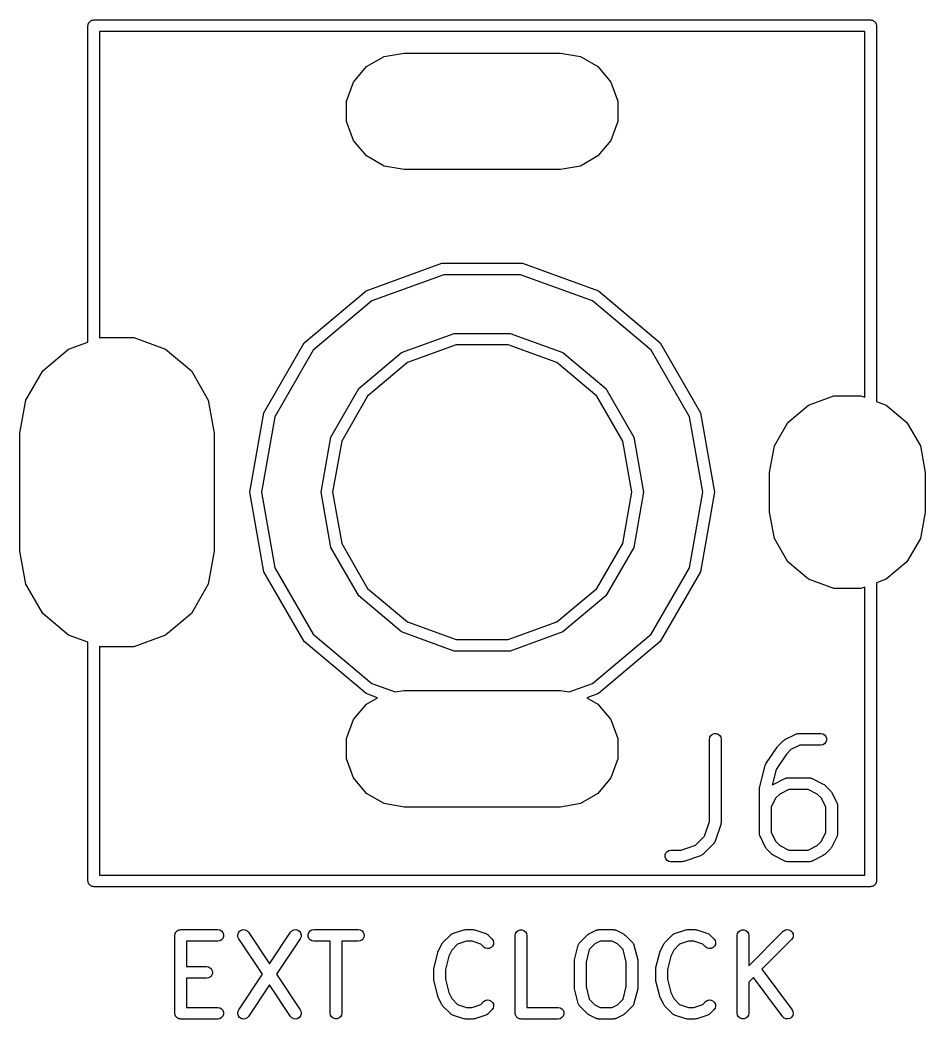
# Model space of a CAD drawing. Extents: x 59 to 126, y -132 to -24.
# Drawn here: x 76.05 to 87.7, y -84.78 to -71.92 of the extents above; entities that cross this region are included whole.
import ezdxf

# ---------------------------------------------------------------- set-up
doc = ezdxf.new("R2010")
doc.units = 0
doc.header["$MEASUREMENT"] = 0
doc.layers.add('BLACK', color=7, linetype='CONTINUOUS')

msp = doc.modelspace()

# ---------------------------------------------------------------- linework, layer by layer
at = {"layer": 'Black'}
for p, q in [((76.9295, -71.9743), (76.9328, -71.9687)), ((76.9328, -71.9687), (76.935, -71.9625)), ((76.935, -71.9625), (76.9393, -71.9575)), ((76.9393, -71.9575), (76.9425, -71.9518)), ((76.9425, -71.9518), (76.9476, -71.9476)), ((76.9476, -71.9476), (76.9518, -71.9425)), ((76.9518, -71.9425), (76.9575, -71.9393)), ((76.9575, -71.9393), (76.9625, -71.935)), ((76.9625, -71.935), (76.9687, -71.9328)), ((76.9687, -71.9328), (76.9743, -71.9295)), ((76.9743, -71.9295), (76.9808, -71.9284)), ((76.9808, -71.9284), (76.987, -71.9261)), ((76.987, -71.9261), (76.9935, -71.9261)), ((76.9935, -71.9261), (77, -71.925)), ((77, -71.925), (87, -71.925)), ((87, -71.925), (87.0065, -71.9261)), ((87.0065, -71.9261), (87.013, -71.9261)), ((87.013, -71.9261), (87.0192, -71.9284)), ((87.0192, -71.9284), (87.0257, -71.9295)), ((87.0257, -71.9295), (87.0313, -71.9328)), ((87.0313, -71.9328), (87.0375, -71.935)), ((87.0375, -71.935), (87.0425, -71.9393)), ((87.0425, -71.9393), (87.0482, -71.9425)), ((87.0482, -71.9425), (87.0524, -71.9476)), ((87.0524, -71.9476), (87.0575, -71.9518)), ((87.0575, -71.9518), (87.0607, -71.9575)), ((87.0607, -71.9575), (87.065, -71.9625)), ((87.065, -71.9625), (87.0672, -71.9687)), ((87.0672, -71.9687), (87.0705, -71.9743)), ((76.925, -72), (76.9261, -71.9935)), ((76.925, -76.0688), (76.925, -72)), ((76.9261, -71.987), (76.9284, -71.9808)), ((76.9261, -71.9935), (76.9261, -71.987)), ((76.9284, -71.9808), (76.9295, -71.9743)), ((77.075, -72.075), (77.075, -76.0142)), ((86.925, -72.075), (77.075, -72.075)), ((86.925, -76.7791), (86.925, -72.075)), ((87.0705, -71.9743), (87.0716, -71.9808)), ((87.0716, -71.9808), (87.0739, -71.987)), ((87.0739, -71.987), (87.0739, -71.9935)), ((87.0739, -71.9935), (87.075, -72)), ((87.075, -72), (87.075, -76.8337)), ((80.7368, -72.3952), (80.9933, -72.35)), ((80.9933, -72.35), (83.0067, -72.35)), ((83.0067, -72.35), (83.2632, -72.3952)), ((80.5112, -72.5255), (80.7368, -72.3952)), ((83.2632, -72.3952), (83.4888, -72.5255)), ((80.3438, -72.725), (80.5112, -72.5255)), ((83.4888, -72.5255), (83.6562, -72.725)), ((80.2547, -72.9698), (80.3438, -72.725)), ((83.6562, -72.725), (83.7453, -72.9698)), ((80.2547, -73.2302), (80.2547, -72.9698)), ((83.7453, -72.9698), (83.7453, -73.2302)), ((80.3438, -73.475), (80.2547, -73.2302)), ((83.7453, -73.2302), (83.6562, -73.475)), ((80.5112, -73.6745), (80.3438, -73.475)), ((83.6562, -73.475), (83.4888, -73.6745)), ((80.7368, -73.8048), (80.5112, -73.6745)), ((83.4888, -73.6745), (83.2632, -73.8048)), ((80.9933, -73.85), (80.7368, -73.8048)), ((83.0067, -73.85), (80.9933, -73.85)), ((83.2632, -73.8048), (83.0067, -73.85)), ((80.5048, -75.4102), (81.4807, -75.055)), ((81.4807, -75.055), (82.5193, -75.055)), ((82.5193, -75.055), (83.4952, -75.4102)), ((81.5068, -75.2027), (80.5798, -75.5401)), ((82.4932, -75.2027), (81.5068, -75.2027)), ((83.4202, -75.5401), (82.4932, -75.2027)), ((79.7092, -76.0778), (80.5048, -75.4102)), ((83.4952, -75.4102), (84.2908, -76.0778)), ((80.5798, -75.5401), (79.8241, -76.1742)), ((84.1759, -76.1742), (83.4202, -75.5401)), ((80.9625, -76.203), (81.6397, -75.9565)), ((81.6397, -75.9565), (82.3603, -75.9565)), ((82.3603, -75.9565), (83.0375, -76.203)), ((76.675, -76.1598), (76.925, -76.0688)), ((77.075, -76.0142), (77.0829, -76.0113)), ((77.0829, -76.0113), (77.5171, -76.0113)), ((77.5171, -76.0113), (77.925, -76.1598)), ((79.1899, -76.9772), (79.7092, -76.0778)), ((84.2908, -76.0778), (84.8101, -76.9772)), ((76.3424, -76.4389), (76.675, -76.1598)), ((77.925, -76.1598), (78.2576, -76.4389)), ((79.8241, -76.1742), (79.3308, -77.0285)), ((80.4105, -76.6662), (80.9625, -76.203)), ((81.6657, -76.1042), (81.0375, -76.3329)), ((82.3343, -76.1042), (81.6657, -76.1042)), ((82.9625, -76.3329), (82.3343, -76.1042)), ((83.0375, -76.203), (83.5895, -76.6662)), ((84.6692, -77.0285), (84.1759, -76.1742)), ((81.0375, -76.3329), (80.5254, -76.7626)), ((83.4746, -76.7626), (82.9625, -76.3329)), ((76.1254, -76.8148), (76.3424, -76.4389)), ((78.2576, -76.4389), (78.4746, -76.8148)), ((80.0501, -77.2903), (80.4105, -76.6662)), ((83.5895, -76.6662), (83.9499, -77.2903)), ((76.05, -77.2424), (76.1254, -76.8148)), ((78.4746, -76.8148), (78.55, -77.2424)), ((80.5254, -76.7626), (80.1911, -77.3416)), ((83.8089, -77.3416), (83.4746, -76.7626)), ((86.2, -76.8792), (86.5264, -76.7604)), ((86.5264, -76.7604), (86.8736, -76.7604)), ((86.8736, -76.7604), (86.925, -76.7791)), ((87.075, -76.8337), (87.2, -76.8792)), ((79.0095, -78), (79.1899, -76.9772)), ((84.8101, -76.9772), (84.9905, -78)), ((85.934, -77.1024), (86.2, -76.8792)), ((87.2, -76.8792), (87.466, -77.1024)), ((79.3308, -77.0285), (79.1595, -78)), ((84.8405, -78), (84.6692, -77.0285)), ((85.7603, -77.4032), (85.934, -77.1024)), ((87.466, -77.1024), (87.6397, -77.4032)), ((76.05, -78.7576), (76.05, -77.2424)), ((78.55, -77.2424), (78.55, -78.7576)), ((79.925, -78), (80.0501, -77.2903)), ((80.1911, -77.3416), (80.075, -78)), ((83.925, -78), (83.8089, -77.3416)), ((83.9499, -77.2903), (84.075, -78)), ((85.7, -77.7452), (85.7603, -77.4032)), ((87.6397, -77.4032), (87.7, -77.7452)), ((85.7, -78.2548), (85.7, -77.7452)), ((87.7, -77.7452), (87.7, -78.2548)), ((79.1899, -79.0228), (79.0095, -78)), ((79.1595, -78), (79.3308, -78.9715)), ((80.0501, -78.7097), (79.925, -78)), ((80.075, -78), (80.1911, -78.6584)), ((83.8089, -78.6584), (83.925, -78)), ((84.075, -78), (83.9499, -78.7097)), ((84.6692, -78.9715), (84.8405, -78)), ((84.9905, -78), (84.8101, -79.0228)), ((85.7603, -78.5968), (85.7, -78.2548)), ((87.7, -78.2548), (87.6397, -78.5968)), ((85.934, -78.8976), (85.7603, -78.5968)), ((87.6397, -78.5968), (87.466, -78.8976)), ((76.1254, -79.1852), (76.05, -78.7576)), ((78.55, -78.7576), (78.4746, -79.1852)), ((80.4105, -79.3338), (80.0501, -78.7097)), ((80.1911, -78.6584), (80.5254, -79.2374)), ((83.4746, -79.2374), (83.8089, -78.6584)), ((83.9499, -78.7097), (83.5895, -79.3338)), ((86.2, -79.1208), (85.934, -78.8976)), ((87.466, -78.8976), (87.2, -79.1208)), ((79.7092, -79.9222), (79.1899, -79.0228)), ((79.3308, -78.9715), (79.8241, -79.8258)), ((84.1759, -79.8258), (84.6692, -78.9715)), ((84.8101, -79.0228), (84.2908, -79.9222)), ((86.5264, -79.2396), (86.2, -79.1208)), ((87.2, -79.1208), (87.075, -79.1663)), ((87.075, -79.1663), (87.075, -83)), ((76.3424, -79.5611), (76.1254, -79.1852)), ((78.4746, -79.1852), (78.2576, -79.5611)), ((80.5254, -79.2374), (81.0375, -79.6671)), ((82.9625, -79.6671), (83.4746, -79.2374)), ((86.8736, -79.2396), (86.5264, -79.2396)), ((86.925, -79.2209), (86.8736, -79.2396)), ((86.925, -82.925), (86.925, -79.2209)), ((80.9625, -79.797), (80.4105, -79.3338)), ((83.5895, -79.3338), (83.0375, -79.797)), ((76.675, -79.8402), (76.3424, -79.5611)), ((78.2576, -79.5611), (77.925, -79.8402)), ((81.0375, -79.6671), (81.6657, -79.8958)), ((82.3343, -79.8958), (82.9625, -79.6671)), ((81.6397, -80.0435), (80.9625, -79.797)), ((83.0375, -79.797), (82.3603, -80.0435)), ((76.925, -79.9312), (76.675, -79.8402)), ((76.925, -83), (76.925, -79.9312)), ((77.925, -79.8402), (77.5171, -79.9886)), ((80.5048, -80.5898), (79.7092, -79.9222)), ((79.8241, -79.8258), (80.5798, -80.4599)), ((81.6657, -79.8958), (82.3343, -79.8958)), ((83.4202, -80.4599), (84.1759, -79.8258)), ((84.2908, -79.9222), (83.4952, -80.5898)), ((77.0829, -79.9886), (77.075, -79.9858)), ((77.075, -79.9858), (77.075, -82.925)), ((77.5171, -79.9886), (77.0829, -79.9886)), ((82.3603, -80.0435), (81.6397, -80.0435)), ((80.5798, -80.4599), (80.8814, -80.5697)), ((80.8814, -80.5697), (80.9933, -80.55)), ((80.9933, -80.55), (83.0067, -80.55)), ((83.0067, -80.55), (83.1186, -80.5697)), ((83.1186, -80.5697), (83.4202, -80.4599)), ((80.6528, -80.6437), (80.5048, -80.5898)), ((80.5112, -80.7255), (80.6528, -80.6437)), ((83.4952, -80.5898), (83.3472, -80.6437)), ((83.3472, -80.6437), (83.4888, -80.7255)), ((80.3438, -80.925), (80.5112, -80.7255)), ((83.4888, -80.7255), (83.6562, -80.925)), ((80.2547, -81.1698), (80.3438, -80.925)), ((83.6562, -80.925), (83.7453, -81.1698)), ((80.2547, -81.4302), (80.2547, -81.1698)), ((83.7453, -81.1698), (83.7453, -81.4302)), ((84.925, -81.1786), (84.9295, -81.1529)), ((84.925, -82.2378), (84.925, -81.1786)), ((84.9295, -81.1529), (84.9425, -81.1304)), ((84.9425, -81.1304), (84.9625, -81.1136)), ((84.9625, -81.1136), (84.987, -81.1047)), ((84.987, -81.1047), (85.013, -81.1047)), ((85.013, -81.1047), (85.0375, -81.1136)), ((85.0375, -81.1136), (85.0575, -81.1304)), ((85.0575, -81.1304), (85.0705, -81.1529)), ((85.0705, -81.1529), (85.075, -81.1786)), ((85.075, -81.1786), (85.075, -82.25)), ((85.8041, -81.2684), (85.8755, -81.197)), ((85.8755, -81.197), (85.8854, -81.1901)), ((85.8854, -81.1901), (85.895, -81.1829)), ((85.895, -81.1829), (86.0379, -81.1115)), ((86.0379, -81.1115), (86.042, -81.1103)), ((86.042, -81.1103), (86.0458, -81.1081)), ((86.0458, -81.1081), (86.0544, -81.1066)), ((86.0544, -81.1066), (86.0629, -81.1041)), ((86.0629, -81.1041), (86.0672, -81.1043)), ((86.0672, -81.1043), (86.0714, -81.1036)), ((86.0714, -81.1036), (86.3571, -81.1036)), ((86.3571, -81.1036), (86.3828, -81.1081)), ((86.3828, -81.1081), (86.4054, -81.1211)), ((86.4054, -81.1211), (86.4221, -81.1411)), ((86.4221, -81.2161), (86.4054, -81.236)), ((86.4221, -81.1411), (86.431, -81.1655)), ((86.431, -81.1916), (86.4221, -81.2161)), ((86.431, -81.1655), (86.431, -81.1916)), ((85.6519, -81.4941), (85.7947, -81.2798)), ((85.7947, -81.2798), (85.7999, -81.2745)), ((85.7999, -81.2745), (85.8041, -81.2684)), ((85.973, -81.3116), (85.9154, -81.3692)), ((86.0891, -81.2536), (85.973, -81.3116)), ((86.3571, -81.2536), (86.0891, -81.2536)), ((86.3828, -81.249), (86.3571, -81.2536)), ((86.4054, -81.236), (86.3828, -81.249)), ((80.3438, -81.675), (80.2547, -81.4302)), ((83.7453, -81.4302), (83.6562, -81.675)), ((85.9154, -81.3692), (85.7839, -81.5665)), ((85.5701, -81.8032), (85.6415, -81.5175)), ((85.6415, -81.5175), (85.6467, -81.5059)), ((85.6467, -81.5059), (85.6519, -81.4941)), ((85.7839, -81.5665), (85.7336, -81.7678)), ((80.5112, -81.8745), (80.3438, -81.675)), ((83.6562, -81.675), (83.4888, -81.8745)), ((85.7522, -81.7543), (85.895, -81.6829)), ((85.895, -81.6829), (85.8992, -81.6817)), ((85.8992, -81.6817), (85.9029, -81.6795)), ((85.9029, -81.6795), (85.9116, -81.678)), ((85.9116, -81.678), (85.92, -81.6755)), ((85.92, -81.6755), (85.9243, -81.6758)), ((85.9243, -81.6758), (85.9286, -81.675)), ((85.9286, -81.675), (86.2143, -81.675)), ((86.2143, -81.675), (86.2185, -81.6758)), ((86.2185, -81.6758), (86.2229, -81.6755)), ((86.2229, -81.6755), (86.2313, -81.678)), ((86.2313, -81.678), (86.2399, -81.6795)), ((86.2399, -81.6795), (86.2437, -81.6817)), ((86.2437, -81.6817), (86.2478, -81.6829)), ((86.2478, -81.6829), (86.3907, -81.7543)), ((85.5679, -81.8214), (85.5694, -81.8124)), ((85.5679, -82.3929), (85.5679, -81.8214)), ((85.5694, -81.8124), (85.5701, -81.8032)), ((85.7336, -81.7678), (85.7425, -81.7615)), ((85.7425, -81.7615), (85.7522, -81.7543)), ((85.9463, -81.825), (85.8301, -81.8831)), ((86.1966, -81.825), (85.9463, -81.825)), ((86.3127, -81.8831), (86.1966, -81.825)), ((86.3907, -81.7543), (86.4003, -81.7615)), ((86.4003, -81.7615), (86.4102, -81.7684)), ((86.4102, -81.7684), (86.4816, -81.8398)), ((86.4816, -81.8398), (86.4885, -81.8497)), ((86.4885, -81.8497), (86.4957, -81.8593)), ((86.4957, -81.8593), (86.5671, -82.0022)), ((80.7368, -82.0048), (80.5112, -81.8745)), ((83.4888, -81.8745), (83.2632, -82.0048)), ((85.7759, -81.9373), (85.7179, -82.0534)), ((85.8301, -81.8831), (85.7759, -81.9373)), ((86.3669, -81.9373), (86.3127, -81.8831)), ((86.425, -82.0534), (86.3669, -81.9373)), ((80.9933, -82.05), (80.7368, -82.0048)), ((83.0067, -82.05), (80.9933, -82.05)), ((83.2632, -82.0048), (83.0067, -82.05)), ((85.7179, -82.0534), (85.7179, -82.3752)), ((86.425, -82.3752), (86.425, -82.0534)), ((86.5671, -82.0022), (86.5683, -82.0063)), ((86.5683, -82.0063), (86.5705, -82.0101)), ((86.5705, -82.0101), (86.572, -82.0187)), ((86.572, -82.0187), (86.5745, -82.0271)), ((86.5745, -82.0271), (86.5742, -82.0315)), ((86.5742, -82.0315), (86.575, -82.0357)), ((86.575, -82.0357), (86.575, -82.3929)), ((84.863, -82.4238), (84.925, -82.2378)), ((85.075, -82.25), (85.0729, -82.2618)), ((85.0712, -82.2737), (84.9997, -82.488)), ((85.0729, -82.2618), (85.0712, -82.2737)), ((85.7179, -82.3752), (85.7759, -82.4913)), ((86.3669, -82.4913), (86.425, -82.3752)), ((84.7452, -82.5416), (84.863, -82.4238)), ((84.9873, -82.5109), (84.9841, -82.5138)), ((84.9915, -82.5032), (84.9873, -82.5109)), ((84.9965, -82.496), (84.9915, -82.5032)), ((84.9977, -82.4918), (84.9965, -82.496)), ((84.9997, -82.488), (84.9977, -82.4918)), ((85.5686, -82.3971), (85.5679, -82.3929)), ((85.5683, -82.4014), (85.5686, -82.3971)), ((85.5709, -82.4099), (85.5683, -82.4014)), ((85.5724, -82.4185), (85.5709, -82.4099)), ((85.5745, -82.4223), (85.5724, -82.4185)), ((85.5758, -82.4264), (85.5745, -82.4223)), ((85.6472, -82.5693), (85.5758, -82.4264)), ((85.7759, -82.4913), (85.8301, -82.5455)), ((86.3127, -82.5455), (86.3669, -82.4913)), ((86.5671, -82.4264), (86.4957, -82.5693)), ((86.5683, -82.4223), (86.5671, -82.4264)), ((86.5705, -82.4185), (86.5683, -82.4223)), ((86.572, -82.4099), (86.5705, -82.4185)), ((86.5745, -82.4014), (86.572, -82.4099)), ((86.575, -82.3929), (86.5742, -82.3971)), ((86.5742, -82.3971), (86.5745, -82.4014)), ((84.3636, -82.6411), (84.3804, -82.6211)), ((84.3804, -82.6211), (84.4029, -82.6081)), ((84.4029, -82.6081), (84.4286, -82.6036)), ((84.4286, -82.6036), (84.5593, -82.6036)), ((84.5593, -82.6036), (84.7452, -82.5416)), ((84.9816, -82.5173), (84.8387, -82.6602)), ((84.9841, -82.5138), (84.9816, -82.5173)), ((85.6544, -82.5789), (85.6472, -82.5693)), ((85.6613, -82.5887), (85.6544, -82.5789)), ((85.7327, -82.6602), (85.6613, -82.5887)), ((85.8301, -82.5455), (85.9463, -82.6036)), ((85.9463, -82.6036), (86.1966, -82.6036)), ((86.1966, -82.6036), (86.3127, -82.5455)), ((86.4816, -82.5887), (86.4102, -82.6602)), ((86.4885, -82.5789), (86.4816, -82.5887)), ((86.4957, -82.5693), (86.4885, -82.5789)), ((84.3547, -82.6655), (84.3636, -82.6411)), ((84.3547, -82.6916), (84.3547, -82.6655)), ((84.3636, -82.7161), (84.3547, -82.6916)), ((84.3804, -82.736), (84.3636, -82.7161)), ((84.4029, -82.749), (84.3804, -82.736)), ((84.4286, -82.7536), (84.4029, -82.749)), ((84.5714, -82.7536), (84.4286, -82.7536)), ((84.5833, -82.7515), (84.5714, -82.7536)), ((84.5951, -82.7497), (84.5833, -82.7515)), ((84.8094, -82.6783), (84.5951, -82.7497)), ((84.8132, -82.6762), (84.8094, -82.6783)), ((84.8174, -82.6751), (84.8132, -82.6762)), ((84.8246, -82.6701), (84.8174, -82.6751)), ((84.8323, -82.6659), (84.8246, -82.6701)), ((84.8352, -82.6627), (84.8323, -82.6659)), ((84.8387, -82.6602), (84.8352, -82.6627)), ((85.7425, -82.6671), (85.7327, -82.6602)), ((85.7522, -82.6742), (85.7425, -82.6671)), ((85.895, -82.7457), (85.7522, -82.6742)), ((85.8992, -82.7469), (85.895, -82.7457)), ((85.9029, -82.749), (85.8992, -82.7469)), ((85.9116, -82.7506), (85.9029, -82.749)), ((85.92, -82.7531), (85.9116, -82.7506)), ((85.9243, -82.7528), (85.92, -82.7531)), ((85.9286, -82.7536), (85.9243, -82.7528)), ((86.2143, -82.7536), (85.9286, -82.7536)), ((86.2185, -82.7528), (86.2143, -82.7536)), ((86.2229, -82.7531), (86.2185, -82.7528)), ((86.2313, -82.7506), (86.2229, -82.7531)), ((86.2399, -82.749), (86.2313, -82.7506)), ((86.2437, -82.7469), (86.2399, -82.749)), ((86.2478, -82.7457), (86.2437, -82.7469)), ((86.3907, -82.6742), (86.2478, -82.7457)), ((86.4003, -82.6671), (86.3907, -82.6742)), ((86.4102, -82.6602), (86.4003, -82.6671)), ((76.9261, -83.0065), (76.925, -83)), ((76.9261, -83.013), (76.9261, -83.0065)), ((76.9284, -83.0192), (76.9261, -83.013)), ((76.9295, -83.0257), (76.9284, -83.0192)), ((76.9328, -83.0313), (76.9295, -83.0257)), ((77.075, -82.925), (86.925, -82.925)), ((87.0705, -83.0257), (87.0672, -83.0313)), ((87.0716, -83.0192), (87.0705, -83.0257)), ((87.0739, -83.013), (87.0716, -83.0192)), ((87.075, -83), (87.0739, -83.0065)), ((87.0739, -83.0065), (87.0739, -83.013)), ((76.935, -83.0375), (76.9328, -83.0313)), ((76.9393, -83.0425), (76.935, -83.0375)), ((76.9425, -83.0482), (76.9393, -83.0425)), ((76.9476, -83.0524), (76.9425, -83.0482)), ((76.9518, -83.0575), (76.9476, -83.0524)), ((76.9575, -83.0607), (76.9518, -83.0575)), ((76.9625, -83.065), (76.9575, -83.0607)), ((76.9687, -83.0672), (76.9625, -83.065)), ((76.9743, -83.0705), (76.9687, -83.0672)), ((76.9808, -83.0716), (76.9743, -83.0705)), ((76.987, -83.0739), (76.9808, -83.0716)), ((76.9935, -83.0739), (76.987, -83.0739)), ((77, -83.075), (76.9935, -83.0739)), ((87, -83.075), (77, -83.075)), ((87.0065, -83.0739), (87, -83.075)), ((87.013, -83.0739), (87.0065, -83.0739)), ((87.0192, -83.0716), (87.013, -83.0739)), ((87.0257, -83.0705), (87.0192, -83.0716)), ((87.0313, -83.0672), (87.0257, -83.0705)), ((87.0375, -83.065), (87.0313, -83.0672)), ((87.0425, -83.0607), (87.0375, -83.065)), ((87.0482, -83.0575), (87.0425, -83.0607)), ((87.0524, -83.0524), (87.0482, -83.0575)), ((87.0575, -83.0482), (87.0524, -83.0524)), ((87.0607, -83.0425), (87.0575, -83.0482)), ((87.065, -83.0375), (87.0607, -83.0425)), ((87.0672, -83.0313), (87.065, -83.0375)), ((78.0519, -83.671), (78.0541, -83.6649)), ((78.0541, -83.6649), (78.0583, -83.6599)), ((78.0583, -83.6599), (78.0616, -83.6542)), ((78.0616, -83.6542), (78.0666, -83.65)), ((78.0666, -83.65), (78.0708, -83.6449)), ((78.0708, -83.6449), (78.0765, -83.6416)), ((78.0765, -83.6416), (78.0815, -83.6374)), ((78.0815, -83.6374), (78.0877, -83.6352)), ((78.0877, -83.6352), (78.0934, -83.6319)), ((78.0934, -83.6319), (78.0999, -83.6308)), ((78.0999, -83.6308), (78.106, -83.6285)), ((78.106, -83.6285), (78.1126, -83.6285)), ((78.1126, -83.6285), (78.119, -83.6274)), ((78.119, -83.6274), (78.5952, -83.6274)), ((78.5952, -83.6274), (78.6209, -83.6319)), ((78.6209, -83.6319), (78.6434, -83.6449)), ((78.6434, -83.6449), (78.6602, -83.6649)), ((78.6602, -83.6649), (78.6691, -83.6894)), ((78.854, -83.6941), (78.8613, -83.6691)), ((78.8613, -83.6691), (78.8768, -83.6481)), ((78.8768, -83.6481), (78.8984, -83.6337)), ((78.8984, -83.6337), (78.9237, -83.6275)), ((78.9237, -83.6275), (78.9496, -83.6304)), ((78.9496, -83.6304), (78.973, -83.6419)), ((78.973, -83.6419), (78.991, -83.6608)), ((78.991, -83.6608), (79.2619, -84.0672)), ((79.2619, -84.0672), (79.5328, -83.6608)), ((79.5328, -83.6608), (79.5508, -83.6419)), ((79.5508, -83.6419), (79.5742, -83.6304)), ((79.5742, -83.6304), (79.6001, -83.6275)), ((79.6001, -83.6275), (79.6254, -83.6337)), ((79.6254, -83.6337), (79.647, -83.6481)), ((79.647, -83.6481), (79.6625, -83.6691)), ((79.6625, -83.6691), (79.6698, -83.6941)), ((79.7595, -83.6894), (79.7684, -83.6649)), ((79.7684, -83.6649), (79.7851, -83.6449)), ((79.7851, -83.6449), (79.8077, -83.6319)), ((79.8077, -83.6319), (79.8333, -83.6274)), ((79.8333, -83.6274), (80.4048, -83.6274)), ((80.4048, -83.6274), (80.4304, -83.6319)), ((80.4304, -83.6319), (80.453, -83.6449)), ((80.453, -83.6449), (80.4697, -83.6649)), ((80.4697, -83.6649), (80.4786, -83.6894)), ((81.6191, -83.6788), (81.762, -83.6312)), ((81.762, -83.6312), (81.7739, -83.6295)), ((81.7739, -83.6295), (81.7857, -83.6274)), ((81.7857, -83.6274), (81.881, -83.6274)), ((81.881, -83.6274), (81.8928, -83.6295)), ((81.8928, -83.6295), (81.9047, -83.6312)), ((81.9047, -83.6312), (82.0475, -83.6788)), ((82.4295, -83.6767), (82.4425, -83.6542)), ((82.4425, -83.6542), (82.4625, -83.6374)), ((82.4625, -83.6374), (82.487, -83.6285)), ((82.487, -83.6285), (82.513, -83.6285)), ((82.513, -83.6285), (82.5375, -83.6374)), ((82.5375, -83.6374), (82.5575, -83.6542)), ((82.5575, -83.6542), (82.5705, -83.6767)), ((83.3712, -83.6829), (83.4665, -83.6353)), ((83.4665, -83.6353), (83.4706, -83.6341)), ((83.4706, -83.6341), (83.4743, -83.6319)), ((83.4743, -83.6319), (83.483, -83.6304)), ((83.483, -83.6304), (83.4914, -83.6279)), ((83.4914, -83.6279), (83.4957, -83.6281)), ((83.4957, -83.6281), (83.5, -83.6274)), ((83.5, -83.6274), (83.6905, -83.6274)), ((83.6905, -83.6274), (83.6947, -83.6281)), ((83.6947, -83.6281), (83.6991, -83.6279)), ((83.6991, -83.6279), (83.7075, -83.6304)), ((83.7075, -83.6304), (83.7161, -83.6319)), ((83.7161, -83.6319), (83.7199, -83.6341)), ((83.7199, -83.6341), (83.724, -83.6353)), ((83.724, -83.6353), (83.8193, -83.6829)), ((84.4763, -83.6788), (84.6191, -83.6312)), ((84.6191, -83.6312), (84.631, -83.6295)), ((84.631, -83.6295), (84.6429, -83.6274)), ((84.6429, -83.6274), (84.7381, -83.6274)), ((84.7381, -83.6274), (84.7499, -83.6295)), ((84.7499, -83.6295), (84.7618, -83.6312)), ((84.7618, -83.6312), (84.9047, -83.6788)), ((85.2867, -83.6767), (85.2997, -83.6542)), ((85.2997, -83.6542), (85.3196, -83.6374)), ((85.3196, -83.6374), (85.3441, -83.6285)), ((85.3441, -83.6285), (85.3702, -83.6285)), ((85.3702, -83.6285), (85.3946, -83.6374)), ((85.3946, -83.6374), (85.4146, -83.6542)), ((85.4146, -83.6542), (85.4276, -83.6767)), ((85.4321, -84.0927), (85.8755, -83.6493)), ((85.8755, -83.6493), (85.8969, -83.6344)), ((85.8969, -83.6344), (85.922, -83.6277)), ((85.922, -83.6277), (85.948, -83.6299)), ((85.948, -83.6299), (85.9716, -83.6409)), ((85.9716, -83.6409), (85.99, -83.6594)), ((85.99, -83.6594), (86.001, -83.683)), ((78.044, -83.7024), (78.0452, -83.6959)), ((78.044, -84.7024), (78.044, -83.7024)), ((78.0452, -83.6894), (78.0474, -83.6832)), ((78.0452, -83.6959), (78.0452, -83.6894)), ((78.0474, -83.6832), (78.0486, -83.6767)), ((78.0486, -83.6767), (78.0519, -83.671)), ((78.5952, -83.7774), (78.194, -83.7774)), ((78.194, -83.7774), (78.194, -84.1036)), ((78.6209, -83.7729), (78.5952, -83.7774)), ((78.6434, -83.7598), (78.6209, -83.7729)), ((78.6602, -83.7399), (78.6434, -83.7598)), ((78.6691, -83.7154), (78.6602, -83.7399)), ((78.6691, -83.6894), (78.6691, -83.7154)), ((78.8557, -83.7201), (78.854, -83.6941)), ((78.8662, -83.744), (78.8557, -83.7201)), ((79.1718, -84.2024), (78.8662, -83.744)), ((79.6576, -83.744), (79.352, -84.2024)), ((79.6681, -83.7201), (79.6576, -83.744)), ((79.6698, -83.6941), (79.6681, -83.7201)), ((79.7595, -83.7154), (79.7595, -83.6894)), ((79.7684, -83.7399), (79.7595, -83.7154)), ((79.7851, -83.7598), (79.7684, -83.7399)), ((79.8077, -83.7729), (79.7851, -83.7598)), ((79.8333, -83.7774), (79.8077, -83.7729)), ((80.044, -83.7774), (79.8333, -83.7774)), ((80.044, -84.7024), (80.044, -83.7774)), ((80.4048, -83.7774), (80.194, -83.7774)), ((80.194, -83.7774), (80.194, -84.7024)), ((80.4304, -83.7729), (80.4048, -83.7774)), ((80.453, -83.7598), (80.4304, -83.7729)), ((80.4697, -83.7399), (80.453, -83.7598)), ((80.4786, -83.7154), (80.4697, -83.7399)), ((80.4786, -83.6894), (80.4786, -83.7154)), ((81.4877, -83.802), (81.4946, -83.7922)), ((81.4946, -83.7922), (81.5898, -83.697)), ((81.5898, -83.697), (81.5934, -83.6945)), ((81.5934, -83.6945), (81.5962, -83.6913)), ((81.5962, -83.6913), (81.604, -83.6871)), ((81.604, -83.6871), (81.6112, -83.682)), ((81.6112, -83.682), (81.6153, -83.6809)), ((81.6153, -83.6809), (81.6191, -83.6788)), ((81.7979, -83.7774), (81.6834, -83.8156)), ((81.8688, -83.7774), (81.7979, -83.7774)), ((81.9833, -83.8156), (81.8688, -83.7774)), ((82.0475, -83.6788), (82.0513, -83.6809)), ((82.0513, -83.6809), (82.0555, -83.682)), ((82.0555, -83.682), (82.0627, -83.6871)), ((82.0627, -83.6871), (82.0704, -83.6913)), ((82.0704, -83.6913), (82.0733, -83.6945)), ((82.0733, -83.6945), (82.0768, -83.697)), ((82.0768, -83.697), (82.1245, -83.7446)), ((82.1245, -83.7446), (82.1394, -83.7659)), ((82.1394, -83.7659), (82.1461, -83.7911)), ((82.1461, -83.7911), (82.1439, -83.817)), ((82.425, -83.7024), (82.4295, -83.6767)), ((82.425, -84.7024), (82.425, -83.7024)), ((82.5705, -83.6767), (82.575, -83.7024)), ((82.575, -83.7024), (82.575, -84.6274)), ((83.2524, -83.7981), (83.2565, -83.7922)), ((83.2565, -83.7922), (83.3517, -83.697)), ((83.3517, -83.697), (83.3616, -83.6901)), ((83.3616, -83.6901), (83.3712, -83.6829)), ((83.5177, -83.7774), (83.4492, -83.8116)), ((83.6728, -83.7774), (83.5177, -83.7774)), ((83.7413, -83.8116), (83.6728, -83.7774)), ((83.8193, -83.6829), (83.8289, -83.6901)), ((83.8289, -83.6901), (83.8387, -83.697)), ((83.8387, -83.697), (83.934, -83.7922)), ((83.934, -83.7922), (83.9381, -83.7981)), ((84.3448, -83.802), (84.3517, -83.7922)), ((84.3517, -83.7922), (84.447, -83.697)), ((84.447, -83.697), (84.4505, -83.6945)), ((84.4505, -83.6945), (84.4534, -83.6913)), ((84.4534, -83.6913), (84.4611, -83.6871)), ((84.4611, -83.6871), (84.4683, -83.682)), ((84.4683, -83.682), (84.4725, -83.6809)), ((84.4725, -83.6809), (84.4763, -83.6788)), ((84.655, -83.7774), (84.5405, -83.8156)), ((84.7259, -83.7774), (84.655, -83.7774)), ((84.8404, -83.8156), (84.7259, -83.7774)), ((84.9047, -83.6788), (84.9085, -83.6809)), ((84.9085, -83.6809), (84.9126, -83.682)), ((84.9126, -83.682), (84.9198, -83.6871)), ((84.9198, -83.6871), (84.9276, -83.6913)), ((84.9276, -83.6913), (84.9304, -83.6945)), ((84.9304, -83.6945), (84.934, -83.697)), ((84.934, -83.697), (84.9816, -83.7446)), ((84.9816, -83.7446), (84.9965, -83.7659)), ((84.9965, -83.7659), (85.0033, -83.7911)), ((85.0033, -83.7911), (85.001, -83.817)), ((85.2821, -83.7024), (85.2867, -83.6767)), ((85.2821, -84.7024), (85.2821, -83.7024)), ((85.4276, -83.6767), (85.4321, -83.7024)), ((85.4321, -83.7024), (85.4321, -84.0927)), ((85.9816, -83.7554), (85.599, -84.138)), ((85.9965, -83.7341), (85.9816, -83.7554)), ((86.0033, -83.7089), (85.9965, -83.7341)), ((86.001, -83.683), (86.0033, -83.7089)), ((81.3796, -84.1128), (81.4272, -83.9223)), ((81.4272, -83.9223), (81.4306, -83.9148)), ((81.4306, -83.9148), (81.4329, -83.9069)), ((81.4329, -83.9069), (81.4805, -83.8117)), ((81.4805, -83.8117), (81.4877, -83.802)), ((81.6093, -83.8897), (81.5708, -83.9667)), ((81.6834, -83.8156), (81.6093, -83.8897)), ((82.0184, -83.8507), (81.9833, -83.8156)), ((82.0397, -83.8656), (82.0184, -83.8507)), ((82.0649, -83.8723), (82.0397, -83.8656)), ((82.0908, -83.8701), (82.0649, -83.8723)), ((82.1144, -83.8591), (82.0908, -83.8701)), ((82.1329, -83.8406), (82.1144, -83.8591)), ((82.1439, -83.817), (82.1329, -83.8406)), ((83.1891, -84.0175), (83.2368, -83.827)), ((83.2368, -83.827), (83.2397, -83.8205)), ((83.2397, -83.8205), (83.2416, -83.8135)), ((83.2416, -83.8135), (83.245, -83.8087)), ((83.245, -83.8087), (83.2474, -83.8033)), ((83.2474, -83.8033), (83.2524, -83.7981)), ((83.3772, -83.8836), (83.3369, -84.0449)), ((83.4492, -83.8116), (83.3772, -83.8836)), ((83.8132, -83.8836), (83.7413, -83.8116)), ((83.8536, -84.0449), (83.8132, -83.8836)), ((83.9381, -83.7981), (83.9431, -83.8033)), ((83.9431, -83.8033), (83.9455, -83.8087)), ((83.9455, -83.8087), (83.9489, -83.8135)), ((83.9489, -83.8135), (83.9508, -83.8205)), ((83.9508, -83.8205), (83.9537, -83.827)), ((83.9537, -83.827), (84.0013, -84.0175)), ((84.2368, -84.1128), (84.2844, -83.9223)), ((84.2844, -83.9223), (84.2877, -83.9148)), ((84.2877, -83.9148), (84.2901, -83.9069)), ((84.2901, -83.9069), (84.3377, -83.8117)), ((84.3377, -83.8117), (84.3448, -83.802)), ((84.4664, -83.8897), (84.4279, -83.9667)), ((84.5405, -83.8156), (84.4664, -83.8897)), ((84.8755, -83.8507), (84.8404, -83.8156)), ((84.8969, -83.8656), (84.8755, -83.8507)), ((84.922, -83.8723), (84.8969, -83.8656)), ((84.948, -83.8701), (84.922, -83.8723)), ((84.9716, -83.8591), (84.948, -83.8701)), ((84.99, -83.8406), (84.9716, -83.8591)), ((85.001, -83.817), (84.99, -83.8406)), ((81.5708, -83.9667), (81.5274, -84.1402)), ((83.1869, -84.0357), (83.1885, -84.0267)), ((83.1869, -84.369), (83.1869, -84.0357)), ((83.1885, -84.0267), (83.1891, -84.0175)), ((83.3369, -84.0449), (83.3369, -84.3598)), ((83.8536, -84.3598), (83.8536, -84.0449)), ((84.0013, -84.0175), (84.002, -84.0267)), ((84.002, -84.0267), (84.0036, -84.0357)), ((84.0036, -84.0357), (84.0036, -84.369)), ((84.4279, -83.9667), (84.3845, -84.1402)), ((78.194, -84.1036), (78.4524, -84.1036)), ((78.4524, -84.1036), (78.478, -84.1081)), ((78.478, -84.1081), (78.5006, -84.1211)), ((78.5006, -84.1211), (78.5173, -84.1411)), ((78.5173, -84.1411), (78.5262, -84.1655)), ((78.5262, -84.1655), (78.5262, -84.1916)), ((81.3774, -84.131), (81.379, -84.1219)), ((81.3774, -84.2738), (81.3774, -84.131)), ((81.379, -84.1219), (81.3796, -84.1128)), ((81.5274, -84.1402), (81.5274, -84.2646)), ((84.2345, -84.131), (84.2361, -84.1219)), ((84.2345, -84.2738), (84.2345, -84.131)), ((84.2361, -84.1219), (84.2368, -84.1128)), ((84.3845, -84.1402), (84.3845, -84.2646)), ((85.599, -84.138), (85.9886, -84.6574)), ((78.4524, -84.2536), (78.194, -84.2536)), ((78.194, -84.2536), (78.194, -84.6274)), ((78.478, -84.249), (78.4524, -84.2536)), ((78.5006, -84.236), (78.478, -84.249)), ((78.5173, -84.2161), (78.5006, -84.236)), ((78.5262, -84.1916), (78.5173, -84.2161)), ((78.8662, -84.6608), (79.1718, -84.2024)), ((79.352, -84.2024), (79.6576, -84.6608)), ((81.379, -84.2828), (81.3774, -84.2738)), ((81.3796, -84.292), (81.379, -84.2828)), ((81.4272, -84.4825), (81.3796, -84.292)), ((81.5274, -84.2646), (81.5708, -84.4381)), ((84.2361, -84.2828), (84.2345, -84.2738)), ((84.2368, -84.292), (84.2361, -84.2828)), ((84.2844, -84.4825), (84.2368, -84.292)), ((84.3845, -84.2646), (84.4279, -84.4381)), ((85.4919, -84.2451), (85.4321, -84.3049)), ((85.4321, -84.3049), (85.4321, -84.7024)), ((85.8686, -84.7474), (85.4919, -84.2451)), ((79.2619, -84.3376), (78.991, -84.744)), ((79.5328, -84.744), (79.2619, -84.3376)), ((81.5708, -84.4381), (81.6093, -84.5151)), ((83.1885, -84.3781), (83.1869, -84.369)), ((83.1891, -84.3872), (83.1885, -84.3781)), ((83.2368, -84.5777), (83.1891, -84.3872)), ((83.3369, -84.3598), (83.3772, -84.5212)), ((83.8132, -84.5212), (83.8536, -84.3598)), ((84.0013, -84.3872), (83.9537, -84.5777)), ((84.002, -84.3781), (84.0013, -84.3872)), ((84.0036, -84.369), (84.002, -84.3781)), ((84.4279, -84.4381), (84.4664, -84.5151)), ((81.4306, -84.49), (81.4272, -84.4825)), ((81.4329, -84.4978), (81.4306, -84.49)), ((81.4805, -84.5931), (81.4329, -84.4978)), ((81.6093, -84.5151), (81.6834, -84.5892)), ((81.9833, -84.5892), (82.0184, -84.5541)), ((82.0184, -84.5541), (82.0397, -84.5392)), ((82.0397, -84.5392), (82.0649, -84.5324)), ((82.0649, -84.5324), (82.0908, -84.5347)), ((82.0908, -84.5347), (82.1144, -84.5457)), ((82.1144, -84.5457), (82.1329, -84.5641)), ((82.1329, -84.5641), (82.1439, -84.5877)), ((83.3772, -84.5212), (83.4492, -84.5931)), ((83.7413, -84.5931), (83.8132, -84.5212)), ((84.2877, -84.49), (84.2844, -84.4825)), ((84.2901, -84.4978), (84.2877, -84.49)), ((84.3377, -84.5931), (84.2901, -84.4978)), ((84.4664, -84.5151), (84.5405, -84.5892)), ((84.8404, -84.5892), (84.8755, -84.5541)), ((84.8755, -84.5541), (84.8969, -84.5392)), ((84.8969, -84.5392), (84.922, -84.5324)), ((84.922, -84.5324), (84.948, -84.5347)), ((84.948, -84.5347), (84.9716, -84.5457)), ((84.9716, -84.5457), (84.99, -84.5641)), ((84.99, -84.5641), (85.001, -84.5877)), ((78.194, -84.6274), (78.5952, -84.6274)), ((78.5952, -84.6274), (78.6209, -84.6319)), ((78.6209, -84.6319), (78.6434, -84.6449)), ((78.6434, -84.6449), (78.6602, -84.6649)), ((78.6602, -84.6649), (78.6691, -84.6894)), ((78.6691, -84.6894), (78.6691, -84.7154)), ((78.854, -84.7106), (78.8557, -84.6846)), ((78.8557, -84.6846), (78.8662, -84.6608)), ((79.6576, -84.6608), (79.6681, -84.6846)), ((79.6681, -84.6846), (79.6698, -84.7106)), ((81.4877, -84.6027), (81.4805, -84.5931)), ((81.4946, -84.6126), (81.4877, -84.6027)), ((81.5898, -84.7078), (81.4946, -84.6126)), ((81.6834, -84.5892), (81.7979, -84.6274)), ((81.7979, -84.6274), (81.8688, -84.6274)), ((81.8688, -84.6274), (81.9833, -84.5892)), ((82.1245, -84.6602), (82.0768, -84.7078)), ((82.1394, -84.6388), (82.1245, -84.6602)), ((82.1461, -84.6137), (82.1394, -84.6388)), ((82.1439, -84.5877), (82.1461, -84.6137)), ((82.575, -84.6274), (82.9762, -84.6274)), ((82.9762, -84.6274), (83.0018, -84.6319)), ((83.0018, -84.6319), (83.0244, -84.6449)), ((83.0244, -84.6449), (83.0411, -84.6649)), ((83.0411, -84.6649), (83.0501, -84.6894)), ((83.0501, -84.6894), (83.0501, -84.7154)), ((83.2397, -84.5843), (83.2368, -84.5777)), ((83.2416, -84.5912), (83.2397, -84.5843)), ((83.245, -84.5961), (83.2416, -84.5912)), ((83.2474, -84.6015), (83.245, -84.5961)), ((83.2524, -84.6067), (83.2474, -84.6015)), ((83.2565, -84.6126), (83.2524, -84.6067)), ((83.3517, -84.7078), (83.2565, -84.6126)), ((83.4492, -84.5931), (83.5177, -84.6274)), ((83.5177, -84.6274), (83.6728, -84.6274)), ((83.6728, -84.6274), (83.7413, -84.5931)), ((83.934, -84.6126), (83.8387, -84.7078)), ((83.9381, -84.6067), (83.934, -84.6126)), ((83.9431, -84.6015), (83.9381, -84.6067)), ((83.9455, -84.5961), (83.9431, -84.6015)), ((83.9489, -84.5912), (83.9455, -84.5961)), ((83.9508, -84.5843), (83.9489, -84.5912)), ((83.9537, -84.5777), (83.9508, -84.5843)), ((84.3448, -84.6027), (84.3377, -84.5931)), ((84.3517, -84.6126), (84.3448, -84.6027)), ((84.447, -84.7078), (84.3517, -84.6126)), ((84.5405, -84.5892), (84.655, -84.6274)), ((84.655, -84.6274), (84.7259, -84.6274)), ((84.7259, -84.6274), (84.8404, -84.5892)), ((84.9816, -84.6602), (84.934, -84.7078)), ((84.9965, -84.6388), (84.9816, -84.6602)), ((85.0033, -84.6137), (84.9965, -84.6388)), ((85.001, -84.5877), (85.0033, -84.6137)), ((85.9886, -84.6574), (86.0003, -84.6806)), ((86.0003, -84.6806), (86.0035, -84.7065)), ((78.0452, -84.7088), (78.044, -84.7024)), ((78.0452, -84.7154), (78.0452, -84.7088)), ((78.0474, -84.7216), (78.0452, -84.7154)), ((78.0486, -84.728), (78.0474, -84.7216)), ((78.0519, -84.7337), (78.0486, -84.728)), ((78.0541, -84.7399), (78.0519, -84.7337)), ((78.0583, -84.7449), (78.0541, -84.7399)), ((78.0616, -84.7506), (78.0583, -84.7449)), ((78.0666, -84.7548), (78.0616, -84.7506)), ((78.0708, -84.7598), (78.0666, -84.7548)), ((78.0765, -84.7631), (78.0708, -84.7598)), ((78.0815, -84.7673), (78.0765, -84.7631)), ((78.0877, -84.7696), (78.0815, -84.7673)), ((78.0934, -84.7729), (78.0877, -84.7696)), ((78.0999, -84.774), (78.0934, -84.7729)), ((78.106, -84.7762), (78.0999, -84.774)), ((78.1126, -84.7762), (78.106, -84.7762)), ((78.119, -84.7774), (78.1126, -84.7762)), ((78.5952, -84.7774), (78.119, -84.7774)), ((78.6209, -84.7729), (78.5952, -84.7774)), ((78.6434, -84.7598), (78.6209, -84.7729)), ((78.6602, -84.7399), (78.6434, -84.7598)), ((78.6691, -84.7154), (78.6602, -84.7399)), ((78.8613, -84.7356), (78.854, -84.7106)), ((78.8768, -84.7566), (78.8613, -84.7356)), ((78.8984, -84.7711), (78.8768, -84.7566)), ((78.9237, -84.7772), (78.8984, -84.7711)), ((78.9496, -84.7744), (78.9237, -84.7772)), ((78.973, -84.7628), (78.9496, -84.7744)), ((78.991, -84.744), (78.973, -84.7628)), ((79.5508, -84.7628), (79.5328, -84.744)), ((79.5742, -84.7744), (79.5508, -84.7628)), ((79.6001, -84.7772), (79.5742, -84.7744)), ((79.6254, -84.7711), (79.6001, -84.7772)), ((79.647, -84.7566), (79.6254, -84.7711)), ((79.6625, -84.7356), (79.647, -84.7566)), ((79.6698, -84.7106), (79.6625, -84.7356)), ((80.0486, -84.728), (80.044, -84.7024)), ((80.0616, -84.7506), (80.0486, -84.728)), ((80.0815, -84.7673), (80.0616, -84.7506)), ((80.106, -84.7762), (80.0815, -84.7673)), ((80.1321, -84.7762), (80.106, -84.7762)), ((80.1565, -84.7673), (80.1321, -84.7762)), ((80.1765, -84.7506), (80.1565, -84.7673)), ((80.1895, -84.728), (80.1765, -84.7506)), ((80.194, -84.7024), (80.1895, -84.728)), ((81.5934, -84.7103), (81.5898, -84.7078)), ((81.5962, -84.7135), (81.5934, -84.7103)), ((81.604, -84.7177), (81.5962, -84.7135)), ((81.6112, -84.7227), (81.604, -84.7177)), ((81.6153, -84.7239), (81.6112, -84.7227)), ((81.6191, -84.7259), (81.6153, -84.7239)), ((81.762, -84.7735), (81.6191, -84.7259)), ((81.7739, -84.7753), (81.762, -84.7735)), ((81.7857, -84.7774), (81.7739, -84.7753)), ((81.881, -84.7774), (81.7857, -84.7774)), ((81.8928, -84.7753), (81.881, -84.7774)), ((81.9047, -84.7735), (81.8928, -84.7753)), ((82.0475, -84.7259), (81.9047, -84.7735)), ((82.0513, -84.7239), (82.0475, -84.7259)), ((82.0555, -84.7227), (82.0513, -84.7239)), ((82.0627, -84.7177), (82.0555, -84.7227)), ((82.0704, -84.7135), (82.0627, -84.7177)), ((82.0733, -84.7103), (82.0704, -84.7135)), ((82.0768, -84.7078), (82.0733, -84.7103)), ((82.4261, -84.7088), (82.425, -84.7024)), ((82.4261, -84.7154), (82.4261, -84.7088)), ((82.4284, -84.7216), (82.4261, -84.7154)), ((82.4295, -84.728), (82.4284, -84.7216)), ((82.4328, -84.7337), (82.4295, -84.728)), ((82.435, -84.7399), (82.4328, -84.7337)), ((82.4393, -84.7449), (82.435, -84.7399)), ((82.4425, -84.7506), (82.4393, -84.7449)), ((82.4476, -84.7548), (82.4425, -84.7506)), ((82.4518, -84.7598), (82.4476, -84.7548)), ((82.4575, -84.7631), (82.4518, -84.7598)), ((82.4625, -84.7673), (82.4575, -84.7631)), ((82.4687, -84.7696), (82.4625, -84.7673)), ((82.4743, -84.7729), (82.4687, -84.7696)), ((82.4808, -84.774), (82.4743, -84.7729)), ((82.487, -84.7762), (82.4808, -84.774)), ((82.4935, -84.7762), (82.487, -84.7762)), ((82.5, -84.7774), (82.4935, -84.7762)), ((82.9762, -84.7774), (82.5, -84.7774)), ((83.0018, -84.7729), (82.9762, -84.7774)), ((83.0244, -84.7598), (83.0018, -84.7729)), ((83.0411, -84.7399), (83.0244, -84.7598)), ((83.0501, -84.7154), (83.0411, -84.7399)), ((83.3616, -84.7147), (83.3517, -84.7078)), ((83.3712, -84.7218), (83.3616, -84.7147)), ((83.4665, -84.7695), (83.3712, -84.7218)), ((83.4706, -84.7707), (83.4665, -84.7695)), ((83.4743, -84.7729), (83.4706, -84.7707)), ((83.483, -84.7744), (83.4743, -84.7729)), ((83.4914, -84.7769), (83.483, -84.7744)), ((83.4957, -84.7766), (83.4914, -84.7769)), ((83.5, -84.7774), (83.4957, -84.7766)), ((83.6905, -84.7774), (83.5, -84.7774)), ((83.6947, -84.7766), (83.6905, -84.7774)), ((83.6991, -84.7769), (83.6947, -84.7766)), ((83.7075, -84.7744), (83.6991, -84.7769)), ((83.7161, -84.7729), (83.7075, -84.7744)), ((83.7199, -84.7707), (83.7161, -84.7729)), ((83.724, -84.7695), (83.7199, -84.7707)), ((83.8193, -84.7218), (83.724, -84.7695)), ((83.8289, -84.7147), (83.8193, -84.7218)), ((83.8387, -84.7078), (83.8289, -84.7147)), ((84.4505, -84.7103), (84.447, -84.7078)), ((84.4534, -84.7135), (84.4505, -84.7103)), ((84.4611, -84.7177), (84.4534, -84.7135)), ((84.4683, -84.7227), (84.4611, -84.7177)), ((84.4725, -84.7239), (84.4683, -84.7227)), ((84.4763, -84.7259), (84.4725, -84.7239)), ((84.6191, -84.7735), (84.4763, -84.7259)), ((84.631, -84.7753), (84.6191, -84.7735)), ((84.6429, -84.7774), (84.631, -84.7753)), ((84.7381, -84.7774), (84.6429, -84.7774)), ((84.7499, -84.7753), (84.7381, -84.7774)), ((84.7618, -84.7735), (84.7499, -84.7753)), ((84.9047, -84.7259), (84.7618, -84.7735)), ((84.9085, -84.7239), (84.9047, -84.7259)), ((84.9126, -84.7227), (84.9085, -84.7239)), ((84.9198, -84.7177), (84.9126, -84.7227)), ((84.9276, -84.7135), (84.9198, -84.7177)), ((84.9304, -84.7103), (84.9276, -84.7135)), ((84.934, -84.7078), (84.9304, -84.7103)), ((85.2867, -84.728), (85.2821, -84.7024)), ((85.2997, -84.7506), (85.2867, -84.728)), ((85.3196, -84.7673), (85.2997, -84.7506)), ((85.3441, -84.7762), (85.3196, -84.7673)), ((85.3702, -84.7762), (85.3441, -84.7762)), ((85.3946, -84.7673), (85.3702, -84.7762)), ((85.4146, -84.7506), (85.3946, -84.7673)), ((85.4276, -84.728), (85.4146, -84.7506)), ((85.4321, -84.7024), (85.4276, -84.728)), ((85.8876, -84.7652), (85.8686, -84.7474)), ((85.9115, -84.7754), (85.8876, -84.7652)), ((85.9375, -84.7768), (85.9115, -84.7754)), ((85.9625, -84.7693), (85.9375, -84.7768)), ((85.9833, -84.7537), (85.9625, -84.7693)), ((85.9975, -84.7318), (85.9833, -84.7537)), ((86.0035, -84.7065), (85.9975, -84.7318))]:
    msp.add_line(p, q, dxfattribs=at)

doc.saveas('drawing.dxf')
